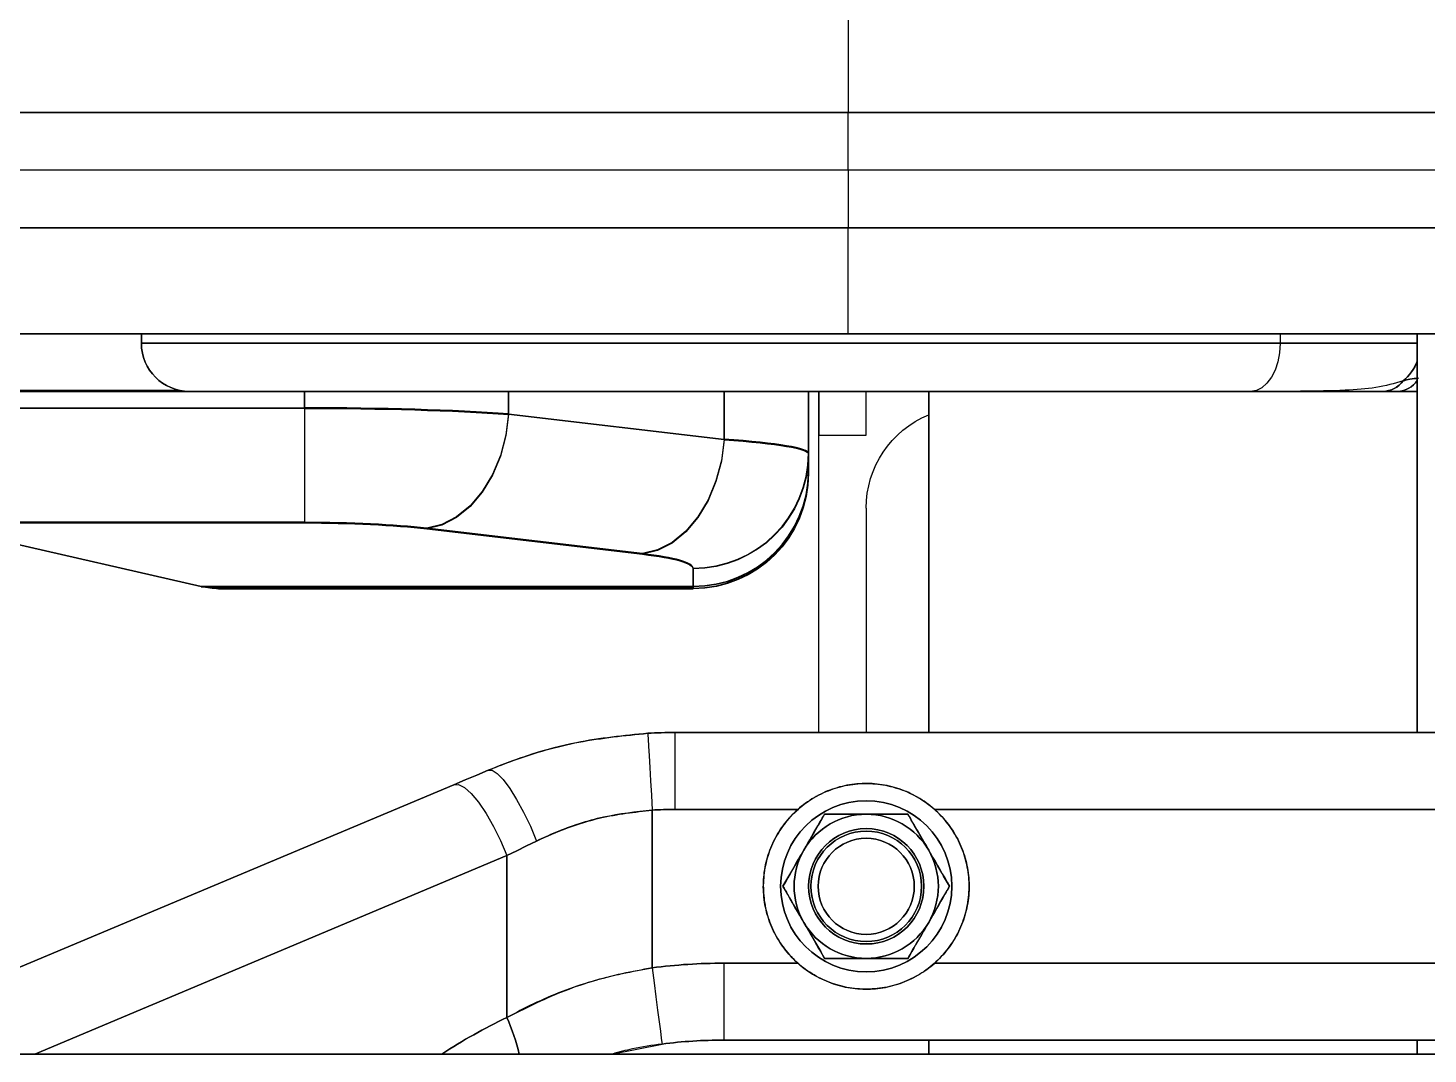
# Model space of a CAD drawing. Header units: inches. Extents: x -1851 to 6314, y -1304 to 4687.
# Drawn here: x -17.37 to -11.64, y 4259.96 to 4264.16 of the extents above; entities that cross this region are included whole.
import ezdxf

# ---------------------------------------------------------------- set-up
doc = ezdxf.new("R2010")
doc.units = ezdxf.units.IN
doc.header["$MEASUREMENT"] = 0

# ---------------------------------------------------------------- blocks, each defined once
blk = doc.blocks.new('2.4.20_8_Plan View')
at = {"color": 7, "linetype": 'Continuous', "lineweight": 25}
for p, q in [((0.09194898605347035, 1.149999976158142), (0.09194898605347035, -1.149999976158142)), ((0.02299976348877308, 0.1403800994157791), (0.02299976348877308, 0.1837557703256607)), ((-0.006000041961666369, 0.07188010960817337), (-0.006000041961666369, 0.1743337363004684)), ((0.005999565124511719, 0.1743337363004684), (0.005999565124511719, 0.07188010960817337)), ((0.01699972152710316, 0.1743337363004684), (0.01699972152710316, 0.07188010960817337)), ((0.02477502822875977, 0.1284264028072357), (0.02477502822875977, 0.1710000038146973)), ((0, 0.07188010960817337), (0, 0.1683944016695023)), ((0.03669261932373047, 0.1681241095066071), (0.03669261932373047, 0.1284264028072357)), ((0.04332828521728871, 0.1391497254371643), (0.03669261932373047, 0.1681241095066071)), ((0.0639266967773473, 0.1128998398780823), (0.08508729934693093, 0.1632003933191299)), ((0.01799964904785512, 0.1453801095485687), (0.01699972152710316, 0.1453801095485687)), ((0.02299976348877308, 0.1403800994157791), (0.02299976348877308, 0.03002114966511726)), ((0.04332828521728871, 0.1391497254371643), (0.04332828521728871, 0.08799999952316284)), ((0.04353427886963246, 0.1373486220836639), (0.04353427886963246, 0.08799999952316284)), ((0.02477502822875977, 0.1284264028072357), (0.03669261932373047, 0.1284264028072357)), ((0.03731298446655629, 0.115698479115963), (0.03995180130004883, 0.09327207505702972)), ((0.02803421020507812, 0.0847867950797081), (0.02539539337158558, 0.1072131991386414)), ((0.07130050659180043, 0.1073785349726677), (0.08815431594848633, 0.1073785349726677)), ((0.09194898605347035, 0.09649437665939331), (0.09091329574585316, 0.09123267978429794)), ((0.08297920227051137, 0.09225906431674957), (0.0665655136108434, 0.09225906431674957)), ((0.05849981307983398, 0.08991096913814545), (0.06649971008301137, 0.08991096913814545)), ((0.05849981307983398, -0.08991097658872604), (0.05849981307983398, 0.08991096913814545)), ((0.04144954681397195, 0.08799999952316284), (0.04332828521728871, 0.08799999952316284)), ((0.04332828521728871, 0.08799999952316284), (0.04353427886963246, 0.08799999952316284)), ((0.08249998092651722, 0.08481781929731369), (0.09049940109253285, 0.08481781929731369)), ((0.09049940109253285, 0.08481781929731369), (0.09049940109253285, -0.08481781929731369)), ((0.02953147888183594, 0.07599999755620956), (0.02299976348877308, 0.07599999755620956)), ((0.03141069412231801, 0.07599999755620956), (0.02953147888183594, 0.07599999755620956)), ((0.03153419494628906, 0.07599999755620956), (0.03141069412231801, 0.07599999755620956)), ((0.05849981307983398, 0.07492999732494354), (0.02299976348877308, 0.07492999732494354)), ((-0.01700019836425781, 0.07188010960817337), (-0.006000041961666369, 0.07188010960817337)), ((-0.006000041961666369, -0.07188010960817337), (-0.006000041961666369, 0.07188010960817337)), ((0, 0.07188010960817337), (-0.006000041961666369, 0.07188010960817337)), ((0, 0.07188010960817337), (0.005999565124511719, 0.07188010960817337)), ((0, -0.07188010960817337), (0, 0.07188010960817337)), ((0.01699972152710316, 0.07188010960817337), (0.005999565124511719, 0.07188010960817337)), ((0.005999565124511719, 0.07188010960817337), (0.005999565124511719, -0.07188010960817337)), ((0.01699972152710316, 0.07188010960817337), (0.01699972152710316, -0.07188010960817337)), ((0.03516530990600586, 0.07000239938497543), (0.05849981307983398, 0.07000239938497543)), ((0.05849981307983398, 0.06349999457597733), (0.02299976348877308, 0.06349999457597733)), ((0.09194898605347035, 0.06349999457597733), (0.09049940109253285, 0.06349999457597733)), ((0.02299976348877308, 0.01473612431436777), (0.02299976348877308, 0.01269999798387289)), ((0.02191972732544301, 0.01416824012994766), (0.02191686630249023, 0.01415961049497128)), ((0.05849981307983398, 0.01269999798387289), (0.01699972152710316, 0.01269999798387289)), ((0.09194898605347035, 0.01269999798387289), (0.09049940109253285, 0.01269999798387289))]:
    blk.add_line(p, q, dxfattribs=at)
at = {"color": 8, "linetype": 'Continuous', "lineweight": 25}
for p, q in [((0.02290248870849609, 0.1834765821695328), (0.02290248870849609, 0.1413606852293015)), ((0.09194898605347035, 0.15646031498909), (0.07130050659180043, 0.1073785349726677)), ((0.01799964904785512, 0.1453801095485687), (0.01799964904785512, 0.02696575038135052)), ((0.02299976348877308, 0.1284264028072357), (0.02477502822875977, 0.1284264028072357)), ((0.02539539337158558, 0.1072131991386414), (0.02299976348877308, 0.1072131991386414)), ((0.06649971008301137, 0.08991096913814545), (0.06649971008301137, 0.07710562646389008)), ((0.02299976348877308, 0.0847867950797081), (0.02803421020507812, 0.0847867950797081)), ((0.08249998092651722, 0.07710562646389008), (0.08249998092651722, 0.08481781929731369)), ((0.06649971008301137, 0.06289436668157578), (0.06649971008301137, -0.06289437413215637)), ((0.08249998092651722, -0.06289437413215637), (0.08249998092651722, 0.06289436668157578)), ((0.01699972152710316, 0.02696575038135052), (0.01799964904785512, 0.02696575038135052)), ((0.01799964904785512, 0.02696575038135052), (0.01799964904785512, 0.01269999798387289))]:
    blk.add_line(p, q, dxfattribs=at)
at = {"color": 7, "linetype": 'Continuous', "lineweight": 25, "flags": 128}
for points in [[(0.02539539337158558, 0.1072131991386414), (0.02760696411133168, 0.1074896827340126), (0.02974224090576172, 0.1080493703484535), (0.03172731399536133, 0.1088729426264763), (0.03349447250366211, 0.1099319979548454), (0.03498172760009766, 0.111189991235733), (0.03613853454590199, 0.1126035302877426), (0.03692483901977539, 0.1141238436102867), (0.03731298446655629, 0.115698479115963)], [(0.06241178512573242, 0.1092996075749397), (0.06292009353637695, 0.1105068698525429), (0.06342506408691406, 0.1117071360349655), (0.0639266967773473, 0.1128998398780823)], [(0.0639266967773473, 0.1128998398780823), (0.06390762329101918, 0.1123974695801735), (0.06421709060668945, 0.1117797344923019), (0.0648407936096227, 0.1110740527510643), (0.0657510757446289, 0.1103117316961288), (0.06690740585327504, 0.1095266044139862), (0.06825876235961914, 0.108753502368927), (0.06974506378174539, 0.1080267280340195), (0.07130050659180043, 0.1073785349726677)], [(0.06241178512573242, 0.1092996075749397), (0.06242847442627308, 0.1088939234614372), (0.06276226043701172, 0.1083719804883003), (0.06339836120605824, 0.1077562868595123), (0.06431055068969727, 0.1070733740925789), (0.06545829772949574, 0.1063527017831802), (0.06679296493530629, 0.1056253388524055), (0.06825637817383168, 0.1049226373434067), (0.06978607177734375, 0.1042748913168907)], [(0.07130050659180043, 0.1073785349726677), (0.07079887390137074, 0.1063503473997116), (0.07029390335083008, 0.1053156405687332), (0.06978607177734375, 0.1042748913168907)], [(0.02803421020507812, 0.0847867950797081), (0.03024578094482422, 0.08506327867507935), (0.03238105773925781, 0.08562295883893967), (0.03436613082886097, 0.08644653856754303), (0.0361332893371582, 0.08750559389591217), (0.0376205444335973, 0.08876358717679977), (0.03877735137939453, 0.09017712622880936), (0.03956365585327504, 0.09169743955135345), (0.03995180130004883, 0.09327207505702972)], [(0.0585780143737793, 0.09270631521940231), (0.0587315559387207, 0.09269772469997406), (0.05918598175048828, 0.09267227351665497), (0.05992412567138672, 0.09263093769550323), (0.06091737747192383, 0.0925753191113472), (0.06212806701660512, 0.09250754117965698), (0.06350898742675781, 0.0924302190542221), (0.06500720977783203, 0.09234631806612015), (0.0665655136108434, 0.09225906431674957)], [(0.08297920227051137, 0.09225906431674957), (0.08452701568603871, 0.09205882251262665), (0.08601522445678711, 0.09186628460884094), (0.08738660812378285, 0.09168883413076401), (0.08858919143676758, 0.09153330326080322), (0.08957624435424805, 0.09140565991401672), (0.09030866622925515, 0.09131081402301788), (0.09076070785522461, 0.091252401471138), (0.09091329574585316, 0.09123267978429794)], [(0.01799964904785512, 0.02696575038135052), (0.01897525787353871, 0.02702445909380913), (0.01991319656372781, 0.02719832956790924), (0.02077770233154652, 0.02748067863285542), (0.02153539657592773, 0.02786065638065338), (0.02215719223022461, 0.02832366153597832), (0.02261924743652699, 0.02885189838707447), (0.0229039192199707, 0.02942507155239582), (0.02299976348877308, 0.03002114966511726)]]:
    blk.add_lwpolyline(points, dxfattribs=at)
at = {"color": 7, "linetype": 'Continuous', "lineweight": 25}
for radius in [0.008899999999999655, 0.005999999999999712, 0.00574999999999532, 0.005000000000002268]:
    blk.add_circle((0.07449976449110451, 0.06999999771119292), radius, dxfattribs=at)
for centre, radius, start, end in [((0.01799976449110119, 0.1403801062252796), 0.005000000000002268, 0, 90), ((0.108499764491107, 0.08991096994290615), 0.05000000000000573, 176.7950979491766, 180), ((0.108499764491107, 0.08991096994290615), 0.04200000000000405, 176.7950979491766, 180), ((0.1404997644910999, 0.08481781617419415), 0.05799999999999494, 172.6287877880431, 180), ((0.1404997644910999, 0.08481781617419415), 0.0499999999999954, 172.6287877880431, 180), ((0.02948827117655384, 0.08796125789456255), 0.01196133837780041, 270.2069688575571, 0.1855758628889138), ((0.03136783947224586, 0.08796043197514791), 0.01196051119354626, 270.2052918805556, 0.1895452130349968), ((0.03153405622639127, 0.08799999771116518), 0.01200000000000272, 270, 0), ((0.07449976449110451, 0.06999999771119292), 0.01069999999999906, 99.37500000000844, 110.6250000000293), ((0.07449976449110451, 0.06999999771119292), 0.01070000000000216, 88.12500000001782, 99.37500000000844), ((0.07449976449110451, 0.06999999771119292), 0.01070000000000216, 76.87500000003992, 88.12500000001782), ((0.07449976449110451, 0.06999999771119292), 0.01069999999999705, 65.62500000003945, 76.87500000003992), ((0.07449976449110451, 0.06999999771119292), 0.01070000000000639, 121.8750000000308, 133.1250000000071), ((0.07449976449110451, 0.06999999771119292), 0.01070000000000639, 110.6250000000293, 121.8750000000308), ((0.07449976449110451, 0.06999999771119292), 0.01069999999999462, 54.37500000003666, 65.62500000003945), ((0.07449976449110451, 0.06999999771119292), 0.01069999999999862, 43.12500000001691, 54.37500000003666), ((0.07449976449110451, 0.06999999771119292), 0.01070000000000137, 133.1250000000071, 144.3750000000173), ((0.07449976449110451, 0.06999999771119292), 0.007500000000000606, 60.00000000004985, 119.9999999999974), ((0.07449976449110451, 0.06999999771119292), 0.01069999999999862, 31.87500000001664, 43.12500000001691), ((0.07449976449110451, 0.06999999771119292), 0.01070000000000164, 144.3750000000173, 155.6249999999964), ((0.07449976449110451, 0.06999999771119292), 0.007500000000006813, 119.9999999999974, 180), ((0.07449976449110451, 0.06999999771119292), 0.007499999999999992, 0, 60.00000000004985), ((0.07449976449110451, 0.06999999771119292), 0.0107000000000027, 155.6249999999964, 166.8749999999881), ((0.07449976449110451, 0.06999999771119292), 0.01069999999999752, 20.62500000001032, 31.87500000001664), ((0.07449976449110451, 0.06999999771119292), 0.01069999999999906, 9.375000000011326, 20.62500000001032), ((0.07449976449110451, 0.06999999771119292), 0.0107000000000027, 166.8749999999881, 178.124999999997), ((0.07449976449110451, 0.06999999771119292), 0.01069999999999906, 358.124999999997, 9.375000000011326), ((0.03516547275571114, 0.05946139771117487), 0.01054100000000288, 90, 157.4721457212655), ((0.07449976449110451, 0.06999999771119292), 0.01070000000000227, 178.124999999997, 189.3750000000105), ((0.07449976449110451, 0.06999999771119292), 0.007500000000006813, 180, 240.0000000000041), ((0.07449976449110451, 0.06999999771119292), 0.007499999999999992, 299.9999999999501, 0), ((0.07449976449110451, 0.06999999771119292), 0.01070000000000192, 346.8750000000023, 358.124999999997), ((0.07449976449110451, 0.06999999771119292), 0.01069999999999906, 189.3750000000105, 200.6249999999947), ((0.07449976449110451, 0.06999999771119292), 0.01070000000000192, 335.6249999999822, 346.8750000000023), ((0.07449976449110451, 0.06999999771119292), 0.01070000000000279, 200.6249999999947, 211.8750000000003), ((0.07449976449110451, 0.06999999771119292), 0.01069999999999781, 324.3749999999843, 335.6249999999822), ((0.07449976449110451, 0.06999999771119292), 0.01070000000000279, 211.8750000000003, 223.12499999998), ((0.07449976449110451, 0.06999999771119292), 0.01070000000000257, 223.12499999998, 234.3749999999738), ((0.07449976449110451, 0.06999999771119292), 0.007500000000000606, 240.0000000000041, 299.9999999999501), ((0.07449976449110451, 0.06999999771119292), 0.01069999999999893, 313.1249999999691, 324.3749999999843), ((0.07449976449110451, 0.06999999771119292), 0.01070000000000305, 234.3749999999738, 245.6249999999804), ((0.07449976449110451, 0.06999999771119292), 0.01069999999999893, 301.8749999999787, 313.1249999999691), ((0.07449976449110451, 0.06999999771119292), 0.01070000000000305, 245.6249999999804, 256.8749999999659), ((0.07449976449110451, 0.06999999771119292), 0.01070000000000242, 279.3750000000051, 290.6249999999895), ((0.07449976449110451, 0.06999999771119292), 0.01069999999999951, 290.6249999999895, 301.8749999999787), ((0.07449976449110451, 0.06999999771119292), 0.01070000000000015, 256.8749999999659, 268.1249999999801), ((0.07449976449110451, 0.06999999771119292), 0.01070000000000242, 268.1249999999801, 279.3750000000051), ((0.02031999854557398, 0.01631182359616901), 0.002679926839692706, 306.5741382370537, 359.370208108984), ((0.02032230448126171, 0.01631715459987504), 0.002677609594803097, 306.6257357929739, 359.3923406346594)]:
    blk.add_arc(centre, radius, start, end, dxfattribs=at)
at = {"color": 8, "linetype": 'Continuous', "lineweight": 25}
for centre, radius, start, end in [((0.1404997644910999, 0.08239869981983361), 0.05800000000000247, 146.8335762158359, 154.488841610313), ((0.09704093066229191, 0.1272808545334669), 0.02179619794763238, 245.9386884407394, 256.4899343568561), ((0.02049709974041392, 0.01479797617466261), 0.002503427947832363, 303.066048531925, 358.5842567599121), ((0.01809942928524677, 0.01736998523216471), 0.00498456104541985, 290.4642744809643, 320.0340379762931), ((0.0180949565538171, 0.01737061884406899), 0.004991750068368585, 290.6636638238208, 319.9644308648487)]:
    blk.add_arc(centre, radius, start, end, dxfattribs=at)
at = {"color": 7, "linetype": 'Continuous', "lineweight": 25}
for centre, major_axis, ratio, start_param, end_param in [((0.01353405622638704, 0.1373486215643993), (0.03000000000000679, 0), 0.5137614678897049, 0, 0.1171249196963545), ((0.02689286007695557, 0.1284264045823704), (0, 0.02999999999999997), 0.07059807471682689, 1.570796326794897, 2.356194490193366), ((0.03881064464820128, 0.1284264045823704), (0, 0.01800000000000066), 0.1176634578613737, 1.570796326794897, 2.3561944901934), ((0.04144941322807938, 0.1059999977111943), (0, 0.01800000000000066), 0.1176634578613737, 2.356194490191123, 3.141592653589792), ((0.02953162865682657, 0.1059999977111943), (0, 0.02999999999999997), 0.07059807471682689, 2.356194490193445, 3.141592653589791)]:
    blk.add_ellipse(centre, major_axis=major_axis, ratio=ratio, start_param=start_param, end_param=end_param, dxfattribs=at)
for points, knots in [([(0.0585780143737793, 0.09270631521940231), (0.05882695577247432, 0.09520121244960933), (0.05923580006852447, 0.09929866071325932), (0.06068387602645231, 0.1048343130395608), (0.06183356843796162, 0.1078053693553329), (0.06241178512573242, 0.1092996075749397)], [0, 0, 0, 0, 0.4362545465654817, 0.7164745756626871, 1, 1, 1, 1]), ([(0.08297920227051137, 0.09225906431674957), (0.08338979155469062, 0.0943625976091198), (0.08422558221542076, 0.09864452494625198), (0.08619553749074882, 0.1036571625612339), (0.08767377722757175, 0.1064655866340729), (0.08815431594848633, 0.1073785349726677)], [0, 0, 0, 0, 0.3945746018234068, 0.8031913638881931, 1, 1, 1, 1]), ([(0.06978607177734375, 0.1042748913168907), (0.06930983129682389, 0.1032160948472267), (0.06835047391401261, 0.1010832139780575), (0.06712481109738277, 0.09707757847013454), (0.0667756871832843, 0.09406977213839696), (0.0665655136108434, 0.09225906431674957)], [0, 0, 0, 0, 0.281780664822103, 0.5676299520579198, 1, 1, 1, 1]), ([(0.07074975967407582, 0.07649518549442291), (0.07083865179101423, 0.07654652719193678), (0.07210483413754076, 0.07727784008307026), (0.07334578083820986, 0.07799419052730627), (0.0744996070861852, 0.07866024971008301)], [0, 0, 0, 0, 0.0702048304376848, 1, 1, 1, 1]), ([(0.07449960708618164, 0.07866024971008301), (0.074775983164308, 0.07850068335247329), (0.07599749719705784, 0.07779543944607781), (0.07726737345034707, 0.07706238288815825), (0.07824993133545277, 0.07649518549442291)], [0, 0, 0, 0, 0.2262569816808467, 1, 1, 1, 1]), ([(0.06699991226196289, 0.07433012127876282), (0.06760893767765452, 0.07468173151849555), (0.06883809677784214, 0.07539136516388112), (0.07010871107150862, 0.07612503525413672), (0.07074975967407582, 0.07649518549442291)], [0, 0, 0, 0, 0.4954813543670999, 1, 1, 1, 1]), ([(0.07824993133545277, 0.07649518549442291), (0.07855940834645381, 0.07631651481239032), (0.07982841690917652, 0.07558387678975009), (0.08106486616481945, 0.07486994462013286), (0.08199977874756215, 0.07433012127876282)], [0, 0, 0, 0, 0.2438730675978111, 1, 1, 1, 1]), ([(0.06699991226196289, 0.07000000029802322), (0.06699991226196289, 0.07010268026428434), (0.0669999122619771, 0.07156492472111609), (0.06699991226197, 0.07299783297742124), (0.06699991226196289, 0.07433012127876282)], [0, 0, 0, 0, 0.07022079364668118, 1, 1, 1, 1]), ([(0.08199977874756215, 0.07433012127876282), (0.08199977874756215, 0.07362689319941751), (0.08199977874756215, 0.0722075536237412), (0.08199977874756215, 0.07074029087925737), (0.08199977874756215, 0.07000000029802322)], [0, 0, 0, 0, 0.4954614747552007, 1, 1, 1, 1]), ([(0.06699991226196289, 0.06566987186670303), (0.06699991226196289, 0.06637309994852103), (0.06699991226196289, 0.06779244192824763), (0.06699991226196289, 0.06925970720857322), (0.06699991226196289, 0.07000000029802322)], [0, 0, 0, 0, 0.495460637294494, 1, 1, 1, 1]), ([(0.08199977874756215, 0.07000000029802322), (0.08199977874756215, 0.0698973203320179), (0.08199977874756925, 0.0684350734277075), (0.08199977874756925, 0.0670021626660855), (0.08199977874756215, 0.06566987186670303)], [0, 0, 0, 0, 0.07022067593795363, 1, 1, 1, 1]), ([(0.07074975967407582, 0.06350480765104294), (0.06976737651010723, 0.06407202470887796), (0.06849769004145756, 0.06480512748336764), (0.06727628948235065, 0.06551030503891297), (0.06699991226196289, 0.06566987186670303)], [0, 0, 0, 0, 0.7737210628181763, 1, 1, 1, 1]), ([(0.08199977874756215, 0.06566987186670303), (0.08139075280750063, 0.06531826502722993), (0.08016159057549643, 0.06460863704725739), (0.07889097941786005, 0.06387496133896775), (0.07824993133545277, 0.06350480765104294)], [0, 0, 0, 0, 0.4954805185201265, 1, 1, 1, 1]), ([(0.07449960708618164, 0.06133974343538284), (0.07356469283912048, 0.0618795614039982), (0.07232824000181992, 0.06259348726516123), (0.07105923651785062, 0.0633261341815512), (0.07074975967407582, 0.06350480765104294)], [0, 0, 0, 0, 0.756126088157656, 1, 1, 1, 1]), ([(0.07824993133545277, 0.06350480765104294), (0.07816087876839362, 0.06345346830946141), (0.07689399108929962, 0.06272309992766623), (0.07565318963583323, 0.06200622630001362), (0.0744996070861852, 0.06133974343538284)], [0, 0, 0, 0, 0.07029239334031966, 1, 1, 1, 1]), ([(0.02191972732544301, 0.01416824012994766), (0.0221752559605477, 0.01508732295044979), (0.02268967643830777, 0.01693758534241852), (0.02293321388959768, 0.02048511146509213), (0.02300754973542141, 0.02476255813266448), (0.02300236767226238, 0.02826236422188799), (0.02299976348877308, 0.03002114966511726)], [0, 0, 0, 0, 0.2119865739987124, 0.4267632652083191, 0.7119267756683622, 1, 1, 1, 1]), ([(0.02299976348877308, 0.03002114966511726), (0.02299976348877308, 0.02992248820837062), (0.02299976348877308, 0.02977447461083216), (0.02299976348877308, 0.02957833636804708), (0.02299976348877308, 0.02928507117636059), (0.02299976348877308, 0.02895494661612474), (0.02299976348877308, 0.0285462727798631), (0.02299976348877308, 0.02816587533234838), (0.02299976348877308, 0.02770456547756339), (0.02299976348877308, 0.02712382486546971), (0.02299976348877308, 0.02639606859509058), (0.02299976348877308, 0.02557380213903571), (0.02299976348877308, 0.02455339486311914), (0.02299976348877308, 0.02329368160118861), (0.02299976348877308, 0.02164483168851916), (0.02299976348877308, 0.01953265645622082), (0.02299976348877308, 0.01770799849722948), (0.02299976348877308, 0.01664509946539283), (0.02299976348877308, 0.01628875732421875)], [0, 0, 0, 0, 0.01623646859544215, 0.0243582266872439, 0.03248165970980969, 0.06498122567735941, 0.07971725219640366, 0.1017971215834769, 0.1299914785510732, 0.159534563333484, 0.2037021475659509, 0.2600897402675112, 0.3104455932989192, 0.3967125409981453, 0.5082088801245065, 0.6566494134887105, 0.884890022941628, 1, 1, 1, 1]), ([(0.02299976348877308, 0.01628236658871174), (0.02299976348877308, 0.01609129201051474), (0.02299976348877308, 0.01562200814032622), (0.02299976348877308, 0.01506584119272247), (0.02299976348877308, 0.01473612431436777)], [0, 0, 0, 0, 0.407162040539756, 1, 1, 1, 1]), ([(0.02191686630249023, 0.01415961049497128), (0.0218428426468833, 0.01392493478556389), (0.02167077238621573, 0.01337942389238833), (0.02164741247617386, 0.0128557552675943), (0.02163410186767578, 0.01255736593157053)], [0, 0, 0, 0, 0.4301943597152419, 1, 1, 1, 1])]:
    blk.add_open_spline(points, degree=3, knots=knots, dxfattribs=at)
blk = doc.blocks.new('2.4.20_7+2_End Bay_Plan View')
at = {"color": 7, "linetype": 'Continuous', "lineweight": 25}
for p, q in [((-0.091949462890625, -1.149999976158142), (-0.091949462890625, 1.149999976158142)), ((-0.02300024032592773, 0.1837557703256607), (-0.02300024032592773, 0.1403800994157791)), ((-0.01700019836425781, 0.07188010960817337), (-0.01700019836425781, 0.1743337363004684)), ((-0.006000041961669922, 0.07188010960817337), (-0.006000041961669922, 0.1743337363004684)), ((0.005999565124511719, 0.1743337363004684), (0.005999565124511719, 0.07188010960817337)), ((-0.02470684051513672, 0.1710000038146973), (-0.02470684051513672, 0.1284264028072357)), ((-0.03662443161010742, 0.1681241095066071), (-0.04326057434082031, 0.1391497254371643)), ((-0.03662443161010742, 0.1284264028072357), (-0.03662443161010742, 0.1681241095066071)), ((0, 0.07188010960817337), (0, 0.1683944016695023)), ((-0.08508777618408203, 0.1632003933191299), (-0.06392717361450195, 0.1128998398780823)), ((-0.01700019836425781, 0.1453801095485687), (-0.01800012588500977, 0.1453801095485687)), ((-0.02300024032592773, 0.03002114966511726), (-0.02300024032592773, 0.1403800994157791)), ((-0.04326057434082031, 0.1391497254371643), (-0.04326057434082031, 0.08799999952316284)), ((-0.04346609115600586, 0.1373486220836639), (-0.04346609115600586, 0.08799999952316284)), ((-0.02470684051513672, 0.1284264028072357), (-0.03662443161010742, 0.1284264028072357)), ((-0.03988361358642578, 0.09327207505702972), (-0.03724479675292969, 0.115698479115963)), ((-0.08815526962280273, 0.1073785349726677), (-0.07130098342895508, 0.1073785349726677)), ((-0.02532720565795898, 0.1072131991386414), (-0.02796602249145508, 0.0847867950797081)), ((-0.06656599044799805, 0.09225906431674957), (-0.08297967910766602, 0.09225906431674957)), ((-0.05850028991699219, 0.08991096913814545), (-0.06650018692016602, 0.08991096913814545)), ((-0.05850028991699219, 0.08991096913814545), (-0.05850028991699219, -0.08991097658872604)), ((-0.04346609115600586, 0.08799999952316284), (-0.04326057434082031, 0.08799999952316284)), ((-0.04326057434082031, 0.08799999952316284), (-0.0413813591003418, 0.08799999952316284)), ((-0.08250045776367188, 0.08481781929731369), (-0.0905003547668457, 0.08481781929731369)), ((-0.0905003547668457, -0.08481781929731369), (-0.0905003547668457, 0.08481781929731369)), ((-0.03134250640869141, 0.07599999755620956), (-0.03146600723266602, 0.07599999755620956)), ((-0.02946329116821289, 0.07599999755620956), (-0.03134250640869141, 0.07599999755620956)), ((-0.02300024032592773, 0.07599999755620956), (-0.02946329116821289, 0.07599999755620956)), ((-0.0275726318359375, 0.07492999732494354), (-0.0275726318359375, 0.07000239938497543)), ((-0.02300024032592773, 0.07492999732494354), (-0.0275726318359375, 0.07492999732494354)), ((-0.01700019836425781, 0.07188010960817337), (-0.006000041961669922, 0.07188010960817337)), ((-0.01700019836425781, -0.07188010960817337), (-0.01700019836425781, 0.07188010960817337)), ((-0.006000041961669922, -0.07188010960817337), (-0.006000041961669922, 0.07188010960817337)), ((0, 0.07188010960817337), (-0.006000041961669922, 0.07188010960817337)), ((0, 0.07188010960817337), (0.005999565124511719, 0.07188010960817337)), ((0, -0.07188010960817337), (0, 0.07188010960817337)), ((0.01699972152709961, 0.07188010960817337), (0.005999565124511719, 0.07188010960817337)), ((0.005999565124511719, 0.07188010960817337), (0.005999565124511719, -0.07188010960817337)), ((-0.0275726318359375, 0.07000239938497543), (-0.02300024032592773, 0.07000239938497543)), ((-0.0905003547668457, 0.06349999457597733), (-0.091949462890625, 0.06349999457597733)), ((-0.02300024032592773, 0.06349999457597733), (-0.05850028991699219, 0.06349999457597733)), ((-0.02300024032592773, 0.01473612431436777), (-0.02300024032592773, 0.01628236658871174)), ((-0.02300024032592773, 0.01269999798387289), (-0.02300024032592773, 0.01473612431436777)), ((-0.02191734313964844, 0.01415961049497128), (-0.02192020416259766, 0.01416824012994766)), ((-0.0905003547668457, 0.01269999798387289), (-0.091949462890625, 0.01269999798387289)), ((-0.01700019836425781, 0.01269999798387289), (-0.05850028991699219, 0.01269999798387289))]:
    blk.add_line(p, q, dxfattribs=at)
at = {"color": 8, "linetype": 'Continuous', "lineweight": 25}
for p, q in [((-0.0229029655456543, 0.1413606852293015), (-0.0229029655456543, 0.1834765821695328)), ((-0.07130098342895508, 0.1073785349726677), (-0.091949462890625, 0.15646031498909)), ((-0.01800012588500977, 0.02696575038135052), (-0.01800012588500977, 0.1453801095485687)), ((-0.02470684051513672, 0.1284264028072357), (-0.02300024032592773, 0.1284264028072357)), ((-0.02300024032592773, 0.1072131991386414), (-0.02532720565795898, 0.1072131991386414)), ((-0.06650018692016602, 0.07710562646389008), (-0.06650018692016602, 0.08991096913814545)), ((-0.08250045776367188, 0.08481781929731369), (-0.08250045776367188, 0.07710562646389008)), ((-0.02796602249145508, 0.0847867950797081), (-0.02300024032592773, 0.0847867950797081)), ((-0.08250045776367188, 0.06289436668157578), (-0.08250045776367188, -0.06289437413215637)), ((-0.06650018692016602, -0.06289437413215637), (-0.06650018692016602, 0.06289436668157578)), ((-0.01700019836425781, 0.02696575038135052), (-0.01800012588500977, 0.02696575038135052)), ((-0.01800012588500977, 0.01269999798387289), (-0.01800012588500977, 0.02696575038135052))]:
    blk.add_line(p, q, dxfattribs=at)
at = {"color": 7, "linetype": 'Continuous', "lineweight": 25, "flags": 128}
for points in [[(-0.02532720565795898, 0.1072131991386414), (-0.02753877639770508, 0.1074896827340126), (-0.02967405319213867, 0.1080493703484535), (-0.03165960311889648, 0.1088729426264763), (-0.03342628479003906, 0.1099319979548454), (-0.03491353988647461, 0.111189991235733), (-0.03607034683227539, 0.1126035302877426), (-0.03685665130615234, 0.1141238436102867), (-0.03724479675292969, 0.115698479115963)], [(-0.06392717361450195, 0.1128998398780823), (-0.06390810012817383, 0.1123974695801735), (-0.06421756744384766, 0.1117797344923019), (-0.06484127044677734, 0.1110740527510643), (-0.06575155258178711, 0.1103117316961288), (-0.06690788269042969, 0.1095266044139862), (-0.06825923919677734, 0.108753502368927), (-0.06974554061889648, 0.1080267280340195), (-0.07130098342895508, 0.1073785349726677)], [(-0.06392717361450195, 0.1128998398780823), (-0.06342554092407227, 0.1117071360349655), (-0.06292057037353516, 0.1105068698525429), (-0.06241226196289062, 0.1092996075749397)], [(-0.06241226196289062, 0.1092996075749397), (-0.06242895126342773, 0.1088939234614372), (-0.06276273727416992, 0.1083719804883003), (-0.06339883804321289, 0.1077562868595123), (-0.06431102752685547, 0.1070733740925789), (-0.06545877456665039, 0.1063527017831802), (-0.06679344177246094, 0.1056253388524055), (-0.06825685501098633, 0.1049226373434067), (-0.06978654861450195, 0.1042748913168907)], [(-0.06978654861450195, 0.1042748913168907), (-0.07029438018798828, 0.1053156405687332), (-0.07079935073852539, 0.1063503473997116), (-0.07130098342895508, 0.1073785349726677)], [(-0.02796602249145508, 0.0847867950797081), (-0.03017759323120117, 0.08506327867507935), (-0.03231287002563477, 0.08562295883893967), (-0.03429841995239258, 0.08644653856754303), (-0.03606510162353516, 0.08750559389591217), (-0.0375523567199707, 0.08876358717679977), (-0.03870916366577148, 0.09017712622880936), (-0.03949546813964844, 0.09169743955135345), (-0.03988361358642578, 0.09327207505702972)], [(-0.08297967910766602, 0.09225906431674957), (-0.08452749252319336, 0.09205882251262665), (-0.08601570129394531, 0.09186628460884094), (-0.0873875617980957, 0.09168883413076401), (-0.08858966827392578, 0.09153330326080322), (-0.08957624435424805, 0.09140565991401672), (-0.09030961990356445, 0.09131081402301788), (-0.09076118469238281, 0.091252401471138), (-0.09091329574584961, 0.09123267978429794)], [(-0.0585784912109375, 0.09270631521940231), (-0.05873203277587891, 0.09269772469997406), (-0.05918645858764648, 0.09267227351665497), (-0.05992460250854492, 0.09263093769550323), (-0.06091785430908203, 0.0925753191113472), (-0.06212854385375977, 0.09250754117965698), (-0.06350946426391602, 0.0924302190542221), (-0.06500768661499023, 0.09234631806612015), (-0.06656599044799805, 0.09225906431674957)], [(-0.01800012588500977, 0.02696575038135052), (-0.01897573471069336, 0.02702445909380913), (-0.01991367340087891, 0.02719832956790924), (-0.02077817916870117, 0.02748067863285542), (-0.02153587341308594, 0.02786065638065338), (-0.02215766906738281, 0.02832366153597832), (-0.02261972427368164, 0.02885189838707447), (-0.02290439605712891, 0.02942507155239582), (-0.02300024032592773, 0.03002114966511726)]]:
    blk.add_lwpolyline(points, dxfattribs=at)
at = {"color": 7, "linetype": 'Continuous', "lineweight": 25}
for radius in [0.008899999999996244, 0.005999999999999712, 0.00574999999999532, 0.004999999999995447]:
    blk.add_circle((-0.07450023550890705, 0.06999999771119292), radius, dxfattribs=at)
for centre, radius, start, end in [((-0.01800023550890728, 0.1403801062252796), 0.004999999999998858, 90, 180), ((-0.1405002355089096, 0.08481781617419415), 0.05799999999999916, 0, 7.371212211956839), ((-0.1085002355088989, 0.08991096994290615), 0.04200000000000405, 0, 3.204902050822575), ((-0.1085002355088989, 0.08991096994290615), 0.05000000000000222, 0, 3.204902050822575), ((-0.1405002355089096, 0.08481781617419415), 0.0499999999999954, 0, 7.371212211956839), ((-0.03146594377361112, 0.08799999771116518), 0.01200000000000272, 180, 270), ((-0.03129910494993737, 0.08796145032513891), 0.01196153150854877, 179.8153488813541, 269.7921063981693), ((-0.02942091611070907, 0.08796043093195749), 0.011960508441605, 179.8104497460614, 269.7970055334425), ((-0.07450023550890705, 0.06999999771119292), 0.01069999999999795, 99.3749999999734, 110.6249999999947), ((-0.07450023550890705, 0.06999999771119292), 0.01070000000000238, 88.12499999997993, 99.3749999999734), ((-0.07450023550890705, 0.06999999771119292), 0.01070000000000238, 76.87499999996547, 88.12499999997993), ((-0.07450023550890705, 0.06999999771119292), 0.01070000000000015, 65.6249999999724, 76.87499999996547), ((-0.07450023550890705, 0.06999999771119292), 0.01069999999999918, 121.8749999999648, 133.1249999999759), ((-0.07450023550890705, 0.06999999771119292), 0.01069999999999918, 110.6249999999947, 121.8749999999648), ((-0.07450023550890705, 0.06999999771119292), 0.01070000000000257, 54.37499999997231, 65.6249999999724), ((-0.07450023550890705, 0.06999999771119292), 0.01070000000000359, 43.12499999999574, 54.37499999997231), ((-0.07450023550890705, 0.06999999771119292), 0.01069999999999644, 133.1249999999759, 144.3749999999992), ((-0.07450023550890705, 0.06999999771119292), 0.007500000000004017, 59.99999999995502, 119.9999999999501), ((-0.07450023550890705, 0.06999999771119292), 0.01070000000000359, 31.87500000000027, 43.12499999999574), ((-0.07450023550890705, 0.06999999771119292), 0.01069999999999582, 144.3749999999992, 155.6249999999812), ((-0.07450023550890705, 0.06999999771119292), 0.007499999999997196, 119.9999999999501, 180), ((-0.07450023550890705, 0.06999999771119292), 0.007500000000006813, 0, 59.99999999995502), ((-0.07450023550890705, 0.06999999771119292), 0.0107000000000027, 155.6249999999812, 166.8749999999882), ((-0.07450023550890705, 0.06999999771119292), 0.0107000000000039, 20.62499999999543, 31.87500000000027), ((-0.07450023550890705, 0.06999999771119292), 0.0107000000000039, 9.375000000010523, 20.62499999999543), ((-0.07450023550890705, 0.06999999771119292), 0.0107000000000027, 166.8749999999882, 178.124999999997), ((-0.07450023550890705, 0.06999999771119292), 0.01070000000000227, 358.124999999997, 9.375000000010523), ((-0.07450023550890705, 0.06999999771119292), 0.0106999999999985, 178.124999999997, 189.3749999999965), ((-0.07450023550890705, 0.06999999771119292), 0.007499999999997196, 180, 240.0000000000516), ((-0.07450023550890705, 0.06999999771119292), 0.007500000000006813, 300.000000000046, 0), ((-0.07450023550890705, 0.06999999771119292), 0.01070000000000227, 346.8750000000023, 358.124999999997), ((-0.07450023550890705, 0.06999999771119292), 0.0106999999999985, 189.3749999999965, 200.6249999999947), ((-0.07450023550890705, 0.06999999771119292), 0.01070000000000192, 335.6249999999964, 346.8750000000023), ((-0.07450023550890705, 0.06999999771119292), 0.01069999999999699, 200.6249999999947, 211.8750000000167), ((-0.07450023550890705, 0.06999999771119292), 0.01070000000000335, 324.3750000000021, 335.6249999999964), ((-0.07450023550890705, 0.06999999771119292), 0.01069999999999699, 211.8750000000167, 223.1250000000024), ((-0.07450023550890705, 0.06999999771119292), 0.01069999999999629, 223.1250000000024, 234.3750000000365), ((-0.07450023550890705, 0.06999999771119292), 0.007500000000004017, 240.0000000000516, 300.000000000046), ((-0.07450023550890705, 0.06999999771119292), 0.01070000000000359, 313.124999999992, 324.3750000000021), ((-0.07450023550890705, 0.06999999771119292), 0.01069999999999741, 234.3750000000365, 245.6250000000474), ((-0.07450023550890705, 0.06999999771119292), 0.01070000000000359, 301.8750000000375, 313.124999999992), ((-0.07450023550890705, 0.06999999771119292), 0.01069999999999741, 245.6250000000474, 256.87500000004), ((-0.07450023550890705, 0.06999999771119292), 0.01070000000000242, 279.3750000000055, 290.6250000000243), ((-0.07450023550890705, 0.06999999771119292), 0.01070000000000349, 290.6250000000243, 301.8750000000375), ((-0.07450023550890705, 0.06999999771119292), 0.01069999999999875, 256.87500000004, 268.1250000000182), ((-0.07450023550890705, 0.06999999771119292), 0.01070000000000242, 268.1250000000182, 279.3750000000055), ((-0.02032278131844123, 0.01631715459984662), 0.002677609594775632, 180.6076593649872, 233.374264207277), ((-0.02032047538273218, 0.01631182359616901), 0.002679926839687092, 180.6297918909346, 233.4258617629108)]:
    blk.add_arc(centre, radius, start, end, dxfattribs=at)
at = {"color": 8, "linetype": 'Continuous', "lineweight": 25}
for centre, radius, start, end in [((-0.1405002355089096, 0.08239869981983361), 0.05800000000000247, 25.51115838968784, 33.16642378417853), ((-0.09698074961286807, 0.1270992667226665), 0.02160547055285192, 283.4661564564283, 294.1096112959482), ((-0.0204975765776112, 0.01479797617463419), 0.002503427947797592, 181.4157432395716, 236.9339514683012), ((-0.01809990612238721, 0.01736998523216471), 0.0049845610454302, 219.9659620236365, 249.5357255188327), ((-0.01809543339095399, 0.01737061884409741), 0.004991750068408176, 220.0355691352213, 249.3363361760079)]:
    blk.add_arc(centre, radius, start, end, dxfattribs=at)
at = {"color": 7, "linetype": 'Continuous', "lineweight": 25}
for centre, major_axis, ratio, start_param, end_param in [((-0.01346594377361043, 0.1373486215643993), (0.03000000000000679, 0), 0.5137614678897049, 3.024467733893438, 3.141592653589793), ((-0.03874253219542823, 0.1284264045823704), (0, 0.01800000000000066), 0.1176634578613737, 3.926990816988523, 4.712388980384691), ((-0.02682474762417542, 0.1284264045823704), (0, 0.02999999999999997), 0.07059807471682689, 3.92699081698632, 4.712388980384691), ((-0.04138130077529922, 0.1059999977111943), (0, 0.01800000000000066), 0.1176634578613737, 3.141592653589792, 3.926990816986247), ((-0.02946351620406062, 0.1059999977111943), (0, 0.02999999999999997), 0.07059807471682689, 3.141592653589791, 3.926990816988517)]:
    blk.add_ellipse(centre, major_axis=major_axis, ratio=ratio, start_param=start_param, end_param=end_param, dxfattribs=at)
for points, knots in [([(-0.06241226196289062, 0.1092996075749397), (-0.06205627315037532, 0.1084074347140529), (-0.06084435169476876, 0.1053701386131252), (-0.05928451153859271, 0.0998535286215656), (-0.05881589506789453, 0.09510961150090225), (-0.0585784912109375, 0.09270631521940231)], [0, 0, 0, 0, 0.1702665490060312, 0.5796521594505947, 1, 1, 1, 1]), ([(-0.08815526962280273, 0.1073785349726677), (-0.08721261862685026, 0.1055077900778087), (-0.08529887036017669, 0.1017098470264841), (-0.08371621399138007, 0.09650676146677029), (-0.08315819929326551, 0.0932886145802172), (-0.08297967910766602, 0.09225906431674957)], [0, 0, 0, 0, 0.3976477867552479, 0.8072953467586018, 1, 1, 1, 1]), ([(-0.06656599044799805, 0.09225906431674957), (-0.06675946686522138, 0.09395915450772918), (-0.06715353604089103, 0.09742186665482677), (-0.06846165071848986, 0.1014139311067481), (-0.06948784240803718, 0.1036298706146965), (-0.06978654861450195, 0.1042748913168907)], [0, 0, 0, 0, 0.4060938689969794, 0.8271244552105712, 1, 1, 1, 1]), ([(-0.09091329574584961, 0.09123267978429794), (-0.09105122464532656, 0.09226798763594957), (-0.09128474358089989, 0.09402080367669896), (-0.09175639448994843, 0.09569944960733778), (-0.091949462890625, 0.09638659656047821)], [0, 0, 0, 0, 0.5906540261889641, 1, 1, 1, 1]), ([(-0.07825040817260742, 0.07649518549442291), (-0.07816135560554471, 0.07654652483600444), (-0.07689446792645072, 0.07727689321779962), (-0.07565366647298788, 0.07799376684545223), (-0.07450008392333984, 0.07866024971008301)], [0, 0, 0, 0, 0.07029239334031966, 1, 1, 1, 1]), ([(-0.07450008392333984, 0.07866024971008301), (-0.07356516967628579, 0.07812043174143923), (-0.07232871683898168, 0.07740650588030462), (-0.07105971335501238, 0.07667385896391465), (-0.07075023651123047, 0.07649518549442291)], [0, 0, 0, 0, 0.756126088157656, 1, 1, 1, 1]), ([(-0.0820002555847168, 0.07433012127876282), (-0.08139123016903227, 0.07468173151849555), (-0.0801620710688411, 0.07539136516388112), (-0.07889145677518172, 0.07612503525413672), (-0.07825040817260742, 0.07649518549442291)], [0, 0, 0, 0, 0.4954813543670999, 1, 1, 1, 1]), ([(-0.07075023651123047, 0.07649518549442291), (-0.06976785334725832, 0.07592796843658789), (-0.06849816687862642, 0.07519486566206979), (-0.06727676631950885, 0.07448968810655288), (-0.0670003890991211, 0.07433012127876282)], [0, 0, 0, 0, 0.7737210628181763, 1, 1, 1, 1]), ([(-0.0820002555847168, 0.07000000029802322), (-0.08200025558473101, 0.07010268026428434), (-0.0820002555847168, 0.07156492472111609), (-0.0820002555847168, 0.07299783297742124), (-0.0820002555847168, 0.07433012127876282)], [0, 0, 0, 0, 0.07022079364668118, 1, 1, 1, 1]), ([(-0.0670003890991211, 0.07433012127876282), (-0.0670003890991211, 0.07362689319941751), (-0.0670003890991211, 0.0722075536237412), (-0.0670003890991211, 0.07074029087925737), (-0.0670003890991211, 0.07000000029802322)], [0, 0, 0, 0, 0.4954614747552007, 1, 1, 1, 1]), ([(-0.0820002555847168, 0.06566987186670303), (-0.0820002555847168, 0.06637309994852103), (-0.0820002555847168, 0.06779244192824763), (-0.08200025558473101, 0.06925970720857322), (-0.0820002555847168, 0.07000000029802322)], [0, 0, 0, 0, 0.495460637294494, 1, 1, 1, 1]), ([(-0.0670003890991211, 0.07000000029802322), (-0.0670003890991211, 0.0698973203320179), (-0.0670003890991211, 0.0684350734277075), (-0.0670003890991211, 0.0670021626660855), (-0.0670003890991211, 0.06566987186670303)], [0, 0, 0, 0, 0.07022067593795363, 1, 1, 1, 1]), ([(-0.07825040817260742, 0.06350480765104294), (-0.07855988501640354, 0.06368348112053468), (-0.07982888850035863, 0.06441612803692465), (-0.08106534133766274, 0.06513005389805926), (-0.0820002555847168, 0.06566987186670303)], [0, 0, 0, 0, 0.243873911842344, 1, 1, 1, 1]), ([(-0.0670003890991211, 0.06566987186670303), (-0.06760941503918616, 0.06531826502722993), (-0.0688385772711797, 0.06460863704725739), (-0.0701091884288303, 0.06387496133896775), (-0.07075023651123047, 0.06350480765104294)], [0, 0, 0, 0, 0.4954805185201265, 1, 1, 1, 1]), ([(-0.07450008392333984, 0.06133974343538284), (-0.07477645992406678, 0.061499311171616), (-0.07599797138591668, 0.06220455988443518), (-0.07726784942782672, 0.06293761312596757), (-0.07825040817260742, 0.06350480765104294)], [0, 0, 0, 0, 0.2262573945139442, 1, 1, 1, 1]), ([(-0.07075023651123047, 0.06350480765104294), (-0.07083912862817954, 0.06345346595352908), (-0.07210531097470607, 0.06272215306236717), (-0.07334625767538228, 0.06200580261813116), (-0.07450008392333984, 0.06133974343538284)], [0, 0, 0, 0, 0.0702048304376848, 1, 1, 1, 1]), ([(-0.02192020416259766, 0.01416824012994766), (-0.0221757327977059, 0.01508732295044979), (-0.02269015327546242, 0.01693758534241852), (-0.02293369072674523, 0.02048511146509213), (-0.02300802657256895, 0.02476255813266448), (-0.02300284450942058, 0.02826236422188799), (-0.02300024032592773, 0.03002114966511726)], [0, 0, 0, 0, 0.2119865739987124, 0.4267632652083191, 0.7119267756683622, 1, 1, 1, 1]), ([(-0.02300024032592773, 0.01628875732421875), (-0.02300024032592773, 0.01664448514694072), (-0.02300024032592773, 0.01770695507019582), (-0.02300024032594195, 0.0195311443627304), (-0.02300024032592773, 0.02164386742211377), (-0.02300024032594195, 0.02329280756782737), (-0.02300024032594195, 0.02455219509204198), (-0.02300024032594195, 0.02557241515788178), (-0.02300024032592773, 0.02639422053891849), (-0.02300024032592773, 0.02712214021025261), (-0.02300024032594195, 0.02770275813952594), (-0.02300024032592773, 0.02816414121468824), (-0.02300024032594195, 0.02854431832605542), (-0.02300024032592773, 0.02895307484629939), (-0.02300024032594195, 0.02928269170982389), (-0.02300024032592773, 0.02957607084852043), (-0.02300024032594195, 0.0297727440195672), (-0.02300024032592773, 0.02992165916666067), (-0.02300024032592773, 0.03002114966511726)], [0, 0, 0, 0, 0.1149251577099247, 0.3432526659312513, 0.4917156051741997, 0.6032327118532559, 0.68951153052929, 0.7397803402051286, 0.7962021324550386, 0.8403873490243781, 0.8698812592847006, 0.8981042146460352, 0.9202096432870333, 0.9348893057081883, 0.9673877284798613, 0.9755108415703092, 0.9836387457802866, 1, 1, 1, 1]), ([(-0.02163457870483398, 0.01255736593157053), (-0.02164788931332851, 0.0128557552675943), (-0.02167124922337393, 0.01337942389238833), (-0.02184331948404861, 0.01392493478556389), (-0.02191734313964844, 0.01415961049497128)], [0, 0, 0, 0, 0.5698056402847581, 1, 1, 1, 1])]:
    blk.add_open_spline(points, degree=3, knots=knots, dxfattribs=at)

msp = doc.modelspace()

# ---------------------------------------------------------------- block references
at = {"yscale": 39.37008, "zscale": 39.37008, "rotation": 90}
for name, p, xscale in [('2.4.20_7+2_End Bay_Plan View', (-11.18635221162185, 4263.575501780726), 39.37008), ('2.4.20_8_Plan View', (-11.18635221162185, 4263.575483007609), -39.37008)]:
    msp.add_blockref(name, p, dxfattribs=dict(at, xscale=xscale))

doc.saveas('drawing.dxf')
